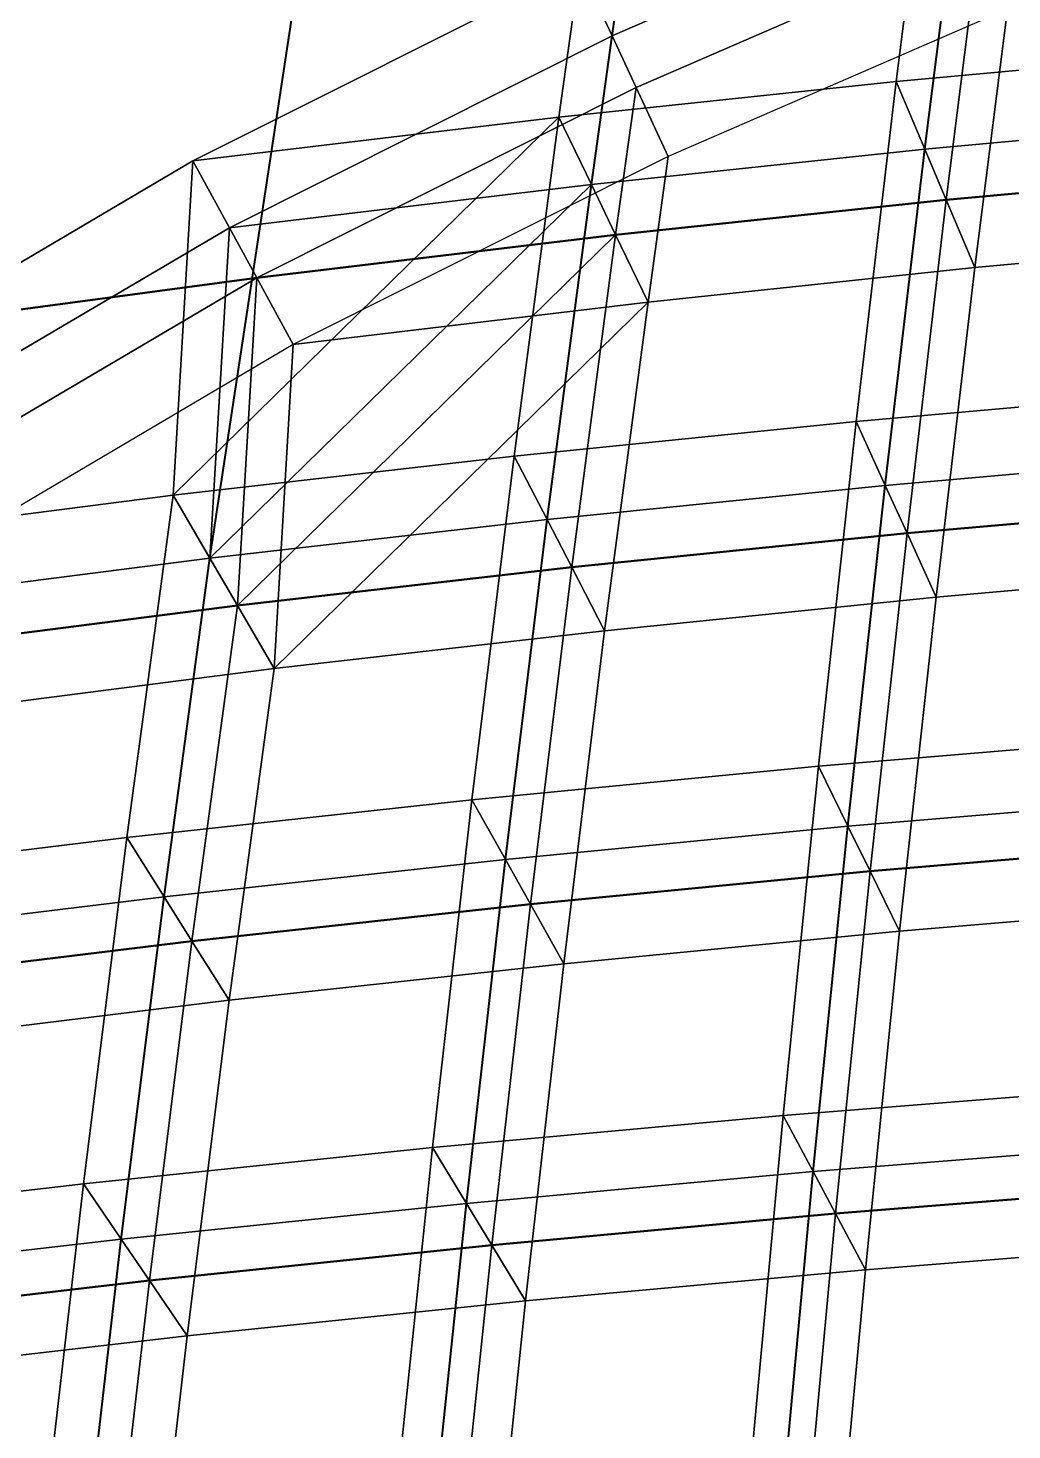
# Model space of a CAD drawing. Extents: x -25.3 to 28.3, y -25.5 to 26.5.
# Drawn here: x -9.556 to -6.803, y 13.083 to 17.007 of the extents above; entities that cross this region are included whole.
import ezdxf

# ---------------------------------------------------------------- set-up
doc = ezdxf.new("R2010")
doc.units = 0
doc.header["$MEASUREMENT"] = 0
doc.layers.add('LowerTendons', color=150, linetype='CONTINUOUS', lineweight=50)
doc.layers.add('UpperTendons', color=123, linetype='CONTINUOUS', lineweight=40)
doc.layers.add('TestBases', color=40, linetype='CONTINUOUS')

msp = doc.modelspace()

# ---------------------------------------------------------------- linework, layer by layer
at = {"layer": 'LowerTendons'}
for p, q in [((-6.05913, 16.61127, 30.08924), (-6.98648, 16.52599, 29.93477)), ((-6.98648, 16.52599, 29.93477), (-7.91166, 16.42829, 29.7578)), ((-7.91166, 16.42829, 29.7578), (-8.91572, 16.30778, 29.5394)), ((-8.91572, 16.30778, 29.5394), (-9.7541, 16.19525, 29.33567)), ((-6.15547, 15.67597, 30.5677), (-7.09641, 15.59293, 30.40578)), ((-7.09641, 15.59293, 30.40578), (-8.03465, 15.49785, 30.22038)), ((-8.03465, 15.49785, 30.22038), (-8.96978, 15.39065, 30.01135)), ((-8.96978, 15.39065, 30.01135), (-9.90135, 15.27127, 29.77854)), ((-6.24611, 14.72727, 31.01779), (-7.19977, 14.64696, 30.84866)), ((-7.19977, 14.64696, 30.84866), (-8.15022, 14.55506, 30.65508)), ((-8.15022, 14.55506, 30.65508), (-9.09699, 14.45149, 30.43697)), ((-9.09699, 14.45149, 30.43697), (-10.03956, 14.33623, 30.1942)), ((-6.33097, 13.76604, 31.43922), (-7.29651, 13.68894, 31.26314)), ((-7.29651, 13.68894, 31.26314), (-8.25833, 13.60074, 31.06171)), ((-8.25833, 13.60074, 31.06171), (-9.21591, 13.50142, 30.83486)), ((-9.21591, 13.50142, 30.83486), (-10.16868, 13.39093, 30.58253))]:
    msp.add_line(p, q, dxfattribs=at)
at = {"layer": 'TestBases'}
for points in [[(-7.03295, 17.60344, 30.13331), (-7.12661, 16.85746, 30.53518), (-6.18066, 16.94445, 30.69275), (-6.3575, 17.85858, 30.13326)], [(-6.95393, 17.40565, 29.79473), (-7.04653, 16.66805, 30.19209), (-6.11121, 16.75406, 30.34789), (-6.28606, 17.65792, 29.79469)], [(-6.95393, 17.40565, 29.79473), (-7.04653, 16.66805, 30.19209), (-6.11121, 16.75406, 30.34789), (-6.28606, 17.65792, 29.79469)], [(-8.01187, 17.17823, 30.13434), (-8.07035, 16.7578, 30.35466), (-7.12661, 16.85746, 30.53518), (-7.03295, 17.60344, 30.13331)], [(-6.95393, 17.40565, 29.79473), (-7.92185, 16.98522, 29.79575), (-8.01187, 17.17823, 30.13434), (-7.03295, 17.60344, 30.13331)], [(-7.04653, 16.66805, 30.19209), (-6.95393, 17.40565, 29.79473), (-7.03295, 17.60344, 30.13331), (-7.12661, 16.85746, 30.53518)], [(-6.95393, 17.40565, 29.79473), (-7.04653, 16.66805, 30.19209), (-7.12661, 16.85746, 30.53518), (-7.03295, 17.60344, 30.13331)], [(-6.89466, 17.25731, 29.5408), (-6.98648, 16.52599, 29.93477), (-6.05913, 16.61127, 30.08924), (-6.23249, 17.50743, 29.54075)], [(-6.89466, 17.25731, 29.5408), (-6.98648, 16.52599, 29.93477), (-6.05913, 16.61127, 30.08924), (-6.23249, 17.50743, 29.54075)], [(-7.92185, 16.98522, 29.79575), (-7.97967, 16.56951, 30.0136), (-7.04653, 16.66805, 30.19209), (-6.95393, 17.40565, 29.79473)], [(-7.92185, 16.98522, 29.79575), (-7.97967, 16.56951, 30.0136), (-7.04653, 16.66805, 30.19209), (-6.95393, 17.40565, 29.79473)], [(-6.89466, 17.25731, 29.5408), (-7.85433, 16.84046, 29.54181), (-7.92185, 16.98522, 29.79575), (-6.95393, 17.40565, 29.79473)], [(-6.98648, 16.52599, 29.93477), (-6.89466, 17.25731, 29.5408), (-6.95393, 17.40565, 29.79473), (-7.04653, 16.66805, 30.19209)], [(-6.89466, 17.25731, 29.5408), (-6.98648, 16.52599, 29.93477), (-7.04653, 16.66805, 30.19209), (-6.95393, 17.40565, 29.79473)], [(-6.81564, 17.05952, 29.20223), (-6.9064, 16.33658, 29.59168), (-5.98968, 16.42088, 29.74438), (-6.16106, 17.30677, 29.20218)], [(-7.85433, 16.84046, 29.54181), (-7.91166, 16.42829, 29.7578), (-6.98648, 16.52599, 29.93477), (-6.89466, 17.25731, 29.5408)], [(-7.85433, 16.84046, 29.54181), (-7.91166, 16.42829, 29.7578), (-6.98648, 16.52599, 29.93477), (-6.89466, 17.25731, 29.5408)], [(-6.81564, 17.05952, 29.20223), (-7.76431, 16.64744, 29.20322), (-7.85433, 16.84046, 29.54181), (-6.89466, 17.25731, 29.5408)], [(-6.9064, 16.33658, 29.59168), (-6.81564, 17.05952, 29.20223), (-6.89466, 17.25731, 29.5408), (-6.98648, 16.52599, 29.93477)], [(-6.81564, 17.05952, 29.20223), (-6.9064, 16.33658, 29.59168), (-6.98648, 16.52599, 29.93477), (-6.89466, 17.25731, 29.5408)], [(-8.01187, 17.17823, 30.13434), (-8.01187, 17.17823, 30.13434), (-9.09455, 16.63487, 30.13188), (-8.07035, 16.7578, 30.35466)], [(-7.92185, 16.98522, 29.79575), (-8.99236, 16.44796, 29.79332), (-9.09455, 16.63487, 30.13188), (-8.01187, 17.17823, 30.13434)], [(-7.92185, 16.98522, 29.79575), (-7.97967, 16.56951, 30.0136), (-8.07035, 16.7578, 30.35466), (-8.01187, 17.17823, 30.13434)], [(-7.97967, 16.56951, 30.0136), (-7.92185, 16.98522, 29.79575), (-8.01187, 17.17823, 30.13434), (-8.07035, 16.7578, 30.35466)], [(-7.92185, 16.98522, 29.79575), (-7.92185, 16.98522, 29.79575), (-8.01187, 17.17823, 30.13434)], [(-7.76431, 16.64744, 29.20322), (-7.82099, 16.24, 29.41674), (-6.9064, 16.33658, 29.59168), (-6.81564, 17.05952, 29.20223)], [(-7.92185, 16.98522, 29.79575), (-7.92185, 16.98522, 29.79575), (-8.99236, 16.44796, 29.79332), (-7.97967, 16.56951, 30.0136)], [(-7.85433, 16.84046, 29.54181), (-8.91572, 16.30778, 29.5394), (-8.99236, 16.44796, 29.79332), (-7.92185, 16.98522, 29.79575)], [(-7.92185, 16.98522, 29.79575), (-7.92185, 16.98522, 29.79575), (-8.99236, 16.44796, 29.79332), (-7.97967, 16.56951, 30.0136)], [(-7.85433, 16.84046, 29.54181), (-7.91166, 16.42829, 29.7578), (-7.97967, 16.56951, 30.0136), (-7.92185, 16.98522, 29.79575)], [(-7.91166, 16.42829, 29.7578), (-7.85433, 16.84046, 29.54181), (-7.92185, 16.98522, 29.79575), (-7.97967, 16.56951, 30.0136)], [(-7.85433, 16.84046, 29.54181), (-7.85433, 16.84046, 29.54181), (-7.92185, 16.98522, 29.79575)], [(-6.18066, 16.94445, 30.69275), (-7.12661, 16.85746, 30.53518), (-7.23874, 15.90568, 31.01564), (-6.27894, 15.99038, 31.1808)], [(-6.11121, 16.75406, 30.34789), (-7.04653, 16.66805, 30.19209), (-7.12661, 16.85746, 30.53518), (-6.18066, 16.94445, 30.69275)], [(-7.04653, 16.66805, 30.19209), (-6.11121, 16.75406, 30.34789), (-6.18066, 16.94445, 30.69275), (-7.12661, 16.85746, 30.53518)], [(-7.85433, 16.84046, 29.54181), (-7.85433, 16.84046, 29.54181), (-8.91572, 16.30778, 29.5394), (-7.91166, 16.42829, 29.7578)], [(-7.76431, 16.64744, 29.20322), (-8.81354, 16.12087, 29.20084), (-8.91572, 16.30778, 29.5394), (-7.85433, 16.84046, 29.54181)], [(-7.85433, 16.84046, 29.54181), (-7.85433, 16.84046, 29.54181), (-8.91572, 16.30778, 29.5394), (-7.91166, 16.42829, 29.7578)], [(-7.12661, 16.85746, 30.53518), (-8.07035, 16.7578, 30.35466), (-8.1958, 15.8087, 30.82651), (-7.23874, 15.90568, 31.01564)], [(-7.04653, 16.66805, 30.19209), (-7.97967, 16.56951, 30.0136), (-8.07035, 16.7578, 30.35466), (-7.12661, 16.85746, 30.53518)], [(-7.97967, 16.56951, 30.0136), (-7.04653, 16.66805, 30.19209), (-7.12661, 16.85746, 30.53518), (-8.07035, 16.7578, 30.35466)], [(-7.76431, 16.64744, 29.20322), (-7.82099, 16.24, 29.41674), (-7.91166, 16.42829, 29.7578), (-7.85433, 16.84046, 29.54181)], [(-7.82099, 16.24, 29.41674), (-7.76431, 16.64744, 29.20322), (-7.85433, 16.84046, 29.54181), (-7.91166, 16.42829, 29.7578)], [(-7.76431, 16.64744, 29.20322), (-7.76431, 16.64744, 29.20322), (-7.85433, 16.84046, 29.54181)], [(-7.04653, 16.66805, 30.19209), (-7.15741, 15.72697, 30.66715), (-7.23874, 15.90568, 31.01564), (-7.12661, 16.85746, 30.53518)], [(-7.15741, 15.72697, 30.66715), (-7.04653, 16.66805, 30.19209), (-7.12661, 16.85746, 30.53518), (-7.23874, 15.90568, 31.01564)], [(-9.14969, 15.69935, 30.61329), (-9.14969, 15.69935, 30.61329), (-8.1958, 15.8087, 30.82651), (-8.07035, 16.7578, 30.35466)], [(-7.97967, 16.56951, 30.0136), (-9.04688, 15.52295, 30.26932), (-9.14969, 15.69935, 30.61329), (-8.07035, 16.7578, 30.35466)], [(-9.09455, 16.63487, 30.13188), (-9.09455, 16.63487, 30.13188), (-9.14969, 15.69935, 30.61329), (-8.07035, 16.7578, 30.35466)], [(-9.04688, 15.52295, 30.26932), (-7.97967, 16.56951, 30.0136), (-8.07035, 16.7578, 30.35466), (-9.14969, 15.69935, 30.61329)], [(-8.99236, 16.44796, 29.79332), (-7.97967, 16.56951, 30.0136), (-8.07035, 16.7578, 30.35466), (-9.09455, 16.63487, 30.13188)], [(-7.97967, 16.56951, 30.0136), (-8.99236, 16.44796, 29.79332), (-9.09455, 16.63487, 30.13188), (-8.07035, 16.7578, 30.35466)], [(-7.97967, 16.56951, 30.0136), (-8.10371, 15.63107, 30.48015), (-8.1958, 15.8087, 30.82651), (-8.07035, 16.7578, 30.35466)], [(-8.10371, 15.63107, 30.48015), (-7.97967, 16.56951, 30.0136), (-8.07035, 16.7578, 30.35466), (-8.1958, 15.8087, 30.82651)], [(-6.11121, 16.75406, 30.34789), (-7.04653, 16.66805, 30.19209), (-7.15741, 15.72697, 30.66715), (-6.20839, 15.81072, 30.83046)], [(-6.11121, 16.75406, 30.34789), (-7.04653, 16.66805, 30.19209), (-7.15741, 15.72697, 30.66715), (-6.20839, 15.81072, 30.83046)], [(-6.05913, 16.61127, 30.08924), (-6.98648, 16.52599, 29.93477), (-7.04653, 16.66805, 30.19209), (-6.11121, 16.75406, 30.34789)], [(-6.98648, 16.52599, 29.93477), (-6.05913, 16.61127, 30.08924), (-6.11121, 16.75406, 30.34789), (-7.04653, 16.66805, 30.19209)], [(-7.76431, 16.64744, 29.20322), (-7.76431, 16.64744, 29.20322), (-8.81354, 16.12087, 29.20084), (-7.82099, 16.24, 29.41674)], [(-7.04653, 16.66805, 30.19209), (-7.97967, 16.56951, 30.0136), (-8.10371, 15.63107, 30.48015), (-7.15741, 15.72697, 30.66715)], [(-7.04653, 16.66805, 30.19209), (-7.97967, 16.56951, 30.0136), (-8.10371, 15.63107, 30.48015), (-7.15741, 15.72697, 30.66715)], [(-6.98648, 16.52599, 29.93477), (-7.91166, 16.42829, 29.7578), (-7.97967, 16.56951, 30.0136), (-7.04653, 16.66805, 30.19209)], [(-7.91166, 16.42829, 29.7578), (-6.98648, 16.52599, 29.93477), (-7.04653, 16.66805, 30.19209), (-7.97967, 16.56951, 30.0136)], [(-6.98648, 16.52599, 29.93477), (-7.09641, 15.59293, 30.40578), (-7.15741, 15.72697, 30.66715), (-7.04653, 16.66805, 30.19209)], [(-7.09641, 15.59293, 30.40578), (-6.98648, 16.52599, 29.93477), (-7.04653, 16.66805, 30.19209), (-7.15741, 15.72697, 30.66715)], [(-9.09455, 16.63487, 30.13188), (-10.01966, 16.08996, 30.13436), (-10.09995, 15.57757, 30.37582), (-9.14969, 15.69935, 30.61329)], [(-8.99236, 16.44796, 29.79332), (-9.90708, 15.90917, 29.79577), (-10.01966, 16.08996, 30.13436), (-9.09455, 16.63487, 30.13188)], [(-9.04688, 15.52295, 30.26932), (-8.99236, 16.44796, 29.79332), (-9.09455, 16.63487, 30.13188), (-9.14969, 15.69935, 30.61329)], [(-8.99236, 16.44796, 29.79332), (-9.04688, 15.52295, 30.26932), (-9.14969, 15.69935, 30.61329), (-9.09455, 16.63487, 30.13188)], [(-8.99236, 16.44796, 29.79332), (-8.99236, 16.44796, 29.79332), (-9.09455, 16.63487, 30.13188)], [(-6.05913, 16.61127, 30.08924), (-6.98648, 16.52599, 29.93477), (-7.09641, 15.59293, 30.40578), (-6.15547, 15.67597, 30.5677)], [(-6.05913, 16.61127, 30.08924), (-6.98648, 16.52599, 29.93477), (-7.09641, 15.59293, 30.40578), (-6.15547, 15.67597, 30.5677)], [(-5.98968, 16.42088, 29.74438), (-6.9064, 16.33658, 29.59168), (-6.98648, 16.52599, 29.93477), (-6.05913, 16.61127, 30.08924)], [(-6.9064, 16.33658, 29.59168), (-5.98968, 16.42088, 29.74438), (-6.05913, 16.61127, 30.08924), (-6.98648, 16.52599, 29.93477)], [(-9.04688, 15.52295, 30.26932), (-9.04688, 15.52295, 30.26932), (-8.10371, 15.63107, 30.48015), (-7.97967, 16.56951, 30.0136)], [(-7.91166, 16.42829, 29.7578), (-8.96978, 15.39065, 30.01135), (-9.04688, 15.52295, 30.26932), (-7.97967, 16.56951, 30.0136)], [(-9.04688, 15.52295, 30.26932), (-9.04688, 15.52295, 30.26932), (-8.10371, 15.63107, 30.48015), (-7.97967, 16.56951, 30.0136)], [(-8.99236, 16.44796, 29.79332), (-8.99236, 16.44796, 29.79332), (-9.04688, 15.52295, 30.26932), (-7.97967, 16.56951, 30.0136)], [(-8.96978, 15.39065, 30.01135), (-7.91166, 16.42829, 29.7578), (-7.97967, 16.56951, 30.0136), (-9.04688, 15.52295, 30.26932)], [(-8.99236, 16.44796, 29.79332), (-8.99236, 16.44796, 29.79332), (-9.04688, 15.52295, 30.26932), (-7.97967, 16.56951, 30.0136)], [(-8.91572, 16.30778, 29.5394), (-7.91166, 16.42829, 29.7578), (-7.97967, 16.56951, 30.0136), (-8.99236, 16.44796, 29.79332)], [(-7.91166, 16.42829, 29.7578), (-8.91572, 16.30778, 29.5394), (-8.99236, 16.44796, 29.79332), (-7.97967, 16.56951, 30.0136)], [(-7.91166, 16.42829, 29.7578), (-8.03465, 15.49785, 30.22038), (-8.10371, 15.63107, 30.48015), (-7.97967, 16.56951, 30.0136)], [(-8.03465, 15.49785, 30.22038), (-7.91166, 16.42829, 29.7578), (-7.97967, 16.56951, 30.0136), (-8.10371, 15.63107, 30.48015)], [(-6.98648, 16.52599, 29.93477), (-7.91166, 16.42829, 29.7578), (-8.03465, 15.49785, 30.22038), (-7.09641, 15.59293, 30.40578)], [(-6.98648, 16.52599, 29.93477), (-7.91166, 16.42829, 29.7578), (-8.03465, 15.49785, 30.22038), (-7.09641, 15.59293, 30.40578)], [(-6.9064, 16.33658, 29.59168), (-7.82099, 16.24, 29.41674), (-7.91166, 16.42829, 29.7578), (-6.98648, 16.52599, 29.93477)], [(-7.82099, 16.24, 29.41674), (-6.9064, 16.33658, 29.59168), (-6.98648, 16.52599, 29.93477), (-7.91166, 16.42829, 29.7578)], [(-6.9064, 16.33658, 29.59168), (-7.01507, 15.41422, 30.05729), (-7.09641, 15.59293, 30.40578), (-6.98648, 16.52599, 29.93477)], [(-7.01507, 15.41422, 30.05729), (-6.9064, 16.33658, 29.59168), (-6.98648, 16.52599, 29.93477), (-7.09641, 15.59293, 30.40578)], [(-8.99236, 16.44796, 29.79332), (-9.90708, 15.90917, 29.79577), (-9.98647, 15.40254, 30.03452), (-9.04688, 15.52295, 30.26932)], [(-8.99236, 16.44796, 29.79332), (-9.90708, 15.90917, 29.79577), (-9.98647, 15.40254, 30.03452), (-9.04688, 15.52295, 30.26932)], [(-8.91572, 16.30778, 29.5394), (-9.82265, 15.77358, 29.54183), (-9.90708, 15.90917, 29.79577), (-8.99236, 16.44796, 29.79332)], [(-8.96978, 15.39065, 30.01135), (-8.91572, 16.30778, 29.5394), (-8.99236, 16.44796, 29.79332), (-9.04688, 15.52295, 30.26932)], [(-8.91572, 16.30778, 29.5394), (-8.96978, 15.39065, 30.01135), (-9.04688, 15.52295, 30.26932), (-8.99236, 16.44796, 29.79332)], [(-8.91572, 16.30778, 29.5394), (-8.91572, 16.30778, 29.5394), (-8.99236, 16.44796, 29.79332)], [(-8.96978, 15.39065, 30.01135), (-8.96978, 15.39065, 30.01135), (-8.03465, 15.49785, 30.22038), (-7.91166, 16.42829, 29.7578)], [(-7.82099, 16.24, 29.41674), (-8.86697, 15.21426, 29.66738), (-8.96978, 15.39065, 30.01135), (-7.91166, 16.42829, 29.7578)], [(-8.96978, 15.39065, 30.01135), (-8.96978, 15.39065, 30.01135), (-8.03465, 15.49785, 30.22038), (-7.91166, 16.42829, 29.7578)], [(-8.91572, 16.30778, 29.5394), (-8.91572, 16.30778, 29.5394), (-8.96978, 15.39065, 30.01135), (-7.91166, 16.42829, 29.7578)], [(-8.86697, 15.21426, 29.66738), (-7.82099, 16.24, 29.41674), (-7.91166, 16.42829, 29.7578), (-8.96978, 15.39065, 30.01135)], [(-8.91572, 16.30778, 29.5394), (-8.91572, 16.30778, 29.5394), (-8.96978, 15.39065, 30.01135), (-7.91166, 16.42829, 29.7578)], [(-8.81354, 16.12087, 29.20084), (-7.82099, 16.24, 29.41674), (-7.91166, 16.42829, 29.7578), (-8.91572, 16.30778, 29.5394)], [(-7.82099, 16.24, 29.41674), (-8.81354, 16.12087, 29.20084), (-8.91572, 16.30778, 29.5394), (-7.91166, 16.42829, 29.7578)], [(-7.82099, 16.24, 29.41674), (-7.94256, 15.32022, 29.87401), (-8.03465, 15.49785, 30.22038), (-7.91166, 16.42829, 29.7578)], [(-7.94256, 15.32022, 29.87401), (-7.82099, 16.24, 29.41674), (-7.91166, 16.42829, 29.7578), (-8.03465, 15.49785, 30.22038)], [(-5.98968, 16.42088, 29.74438), (-6.9064, 16.33658, 29.59168), (-7.01507, 15.41422, 30.05729), (-6.08492, 15.4963, 30.21735)], [(-6.9064, 16.33658, 29.59168), (-7.82099, 16.24, 29.41674), (-7.94256, 15.32022, 29.87401), (-7.01507, 15.41422, 30.05729)], [(-8.91572, 16.30778, 29.5394), (-9.82265, 15.77358, 29.54183), (-9.90135, 15.27127, 29.77854), (-8.96978, 15.39065, 30.01135)], [(-8.91572, 16.30778, 29.5394), (-9.82265, 15.77358, 29.54183), (-9.90135, 15.27127, 29.77854), (-8.96978, 15.39065, 30.01135)], [(-8.81354, 16.12087, 29.20084), (-9.71007, 15.5928, 29.20324), (-9.82265, 15.77358, 29.54183), (-8.91572, 16.30778, 29.5394)], [(-8.86697, 15.21426, 29.66738), (-8.81354, 16.12087, 29.20084), (-8.91572, 16.30778, 29.5394), (-8.96978, 15.39065, 30.01135)], [(-8.81354, 16.12087, 29.20084), (-8.86697, 15.21426, 29.66738), (-8.96978, 15.39065, 30.01135), (-8.91572, 16.30778, 29.5394)], [(-8.81354, 16.12087, 29.20084), (-8.81354, 16.12087, 29.20084), (-8.91572, 16.30778, 29.5394)], [(-8.86697, 15.21426, 29.66738), (-8.86697, 15.21426, 29.66738), (-7.94256, 15.32022, 29.87401), (-7.82099, 16.24, 29.41674)], [(-8.81354, 16.12087, 29.20084), (-8.81354, 16.12087, 29.20084), (-8.86697, 15.21426, 29.66738), (-7.82099, 16.24, 29.41674)], [(-8.81354, 16.12087, 29.20084), (-9.71007, 15.5928, 29.20324), (-9.78787, 15.09624, 29.43724), (-8.86697, 15.21426, 29.66738)], [(-6.27894, 15.99038, 31.1808), (-7.23874, 15.90568, 31.01564), (-7.34418, 14.94074, 31.4674), (-6.37139, 15.02266, 31.63993)], [(-6.20839, 15.81072, 30.83046), (-7.15741, 15.72697, 30.66715), (-7.23874, 15.90568, 31.01564), (-6.27894, 15.99038, 31.1808)], [(-7.15741, 15.72697, 30.66715), (-6.20839, 15.81072, 30.83046), (-6.27894, 15.99038, 31.1808), (-7.23874, 15.90568, 31.01564)], [(-7.23874, 15.90568, 31.01564), (-8.1958, 15.8087, 30.82651), (-8.3137, 14.84699, 31.26994), (-7.34418, 14.94074, 31.4674)], [(-7.15741, 15.72697, 30.66715), (-8.10371, 15.63107, 30.48015), (-8.1958, 15.8087, 30.82651), (-7.23874, 15.90568, 31.01564)], [(-8.10371, 15.63107, 30.48015), (-7.15741, 15.72697, 30.66715), (-7.23874, 15.90568, 31.01564), (-8.1958, 15.8087, 30.82651)], [(-7.15741, 15.72697, 30.66715), (-7.26166, 14.77287, 31.11383), (-7.34418, 14.94074, 31.4674), (-7.23874, 15.90568, 31.01564)], [(-7.26166, 14.77287, 31.11383), (-7.15741, 15.72697, 30.66715), (-7.23874, 15.90568, 31.01564), (-7.34418, 14.94074, 31.4674)], [(-8.1958, 15.8087, 30.82651), (-9.14969, 15.69935, 30.61329), (-9.27945, 14.74135, 31.04745), (-8.3137, 14.84699, 31.26994)], [(-8.10371, 15.63107, 30.48015), (-9.04688, 15.52295, 30.26932), (-9.14969, 15.69935, 30.61329), (-8.1958, 15.8087, 30.82651)], [(-9.04688, 15.52295, 30.26932), (-8.10371, 15.63107, 30.48015), (-8.1958, 15.8087, 30.82651), (-9.14969, 15.69935, 30.61329)], [(-8.10371, 15.63107, 30.48015), (-8.22028, 14.68017, 30.9186), (-8.3137, 14.84699, 31.26994), (-8.1958, 15.8087, 30.82651)], [(-8.22028, 14.68017, 30.9186), (-8.10371, 15.63107, 30.48015), (-8.1958, 15.8087, 30.82651), (-8.3137, 14.84699, 31.26994)], [(-6.20839, 15.81072, 30.83046), (-7.15741, 15.72697, 30.66715), (-7.26166, 14.77287, 31.11383), (-6.2998, 14.85387, 31.28442)], [(-6.20839, 15.81072, 30.83046), (-7.15741, 15.72697, 30.66715), (-7.26166, 14.77287, 31.11383), (-6.2998, 14.85387, 31.28442)], [(-6.15547, 15.67597, 30.5677), (-7.09641, 15.59293, 30.40578), (-7.15741, 15.72697, 30.66715), (-6.20839, 15.81072, 30.83046)], [(-7.09641, 15.59293, 30.40578), (-6.15547, 15.67597, 30.5677), (-6.20839, 15.81072, 30.83046), (-7.15741, 15.72697, 30.66715)], [(-9.14969, 15.69935, 30.61329), (-10.09995, 15.57757, 30.37582), (-10.24093, 14.62377, 30.79982), (-9.27945, 14.74135, 31.04745)], [(-9.04688, 15.52295, 30.26932), (-9.98647, 15.40254, 30.03452), (-10.09995, 15.57757, 30.37582), (-9.14969, 15.69935, 30.61329)], [(-9.98647, 15.40254, 30.03452), (-9.04688, 15.52295, 30.26932), (-9.14969, 15.69935, 30.61329), (-10.09995, 15.57757, 30.37582)], [(-9.04688, 15.52295, 30.26932), (-9.17519, 14.57572, 30.69861), (-9.27945, 14.74135, 31.04745), (-9.14969, 15.69935, 30.61329)], [(-9.17519, 14.57572, 30.69861), (-9.04688, 15.52295, 30.26932), (-9.14969, 15.69935, 30.61329), (-9.27945, 14.74135, 31.04745)], [(-9.04688, 15.52295, 30.26932), (-9.04688, 15.52295, 30.26932), (-9.14969, 15.69935, 30.61329)], [(-7.15741, 15.72697, 30.66715), (-8.10371, 15.63107, 30.48015), (-8.22028, 14.68017, 30.9186), (-7.26166, 14.77287, 31.11383)], [(-7.15741, 15.72697, 30.66715), (-8.10371, 15.63107, 30.48015), (-8.22028, 14.68017, 30.9186), (-7.26166, 14.77287, 31.11383)], [(-7.09641, 15.59293, 30.40578), (-8.03465, 15.49785, 30.22038), (-8.10371, 15.63107, 30.48015), (-7.15741, 15.72697, 30.66715)], [(-8.03465, 15.49785, 30.22038), (-7.09641, 15.59293, 30.40578), (-7.15741, 15.72697, 30.66715), (-8.10371, 15.63107, 30.48015)], [(-7.09641, 15.59293, 30.40578), (-7.19977, 14.64696, 30.84866), (-7.26166, 14.77287, 31.11383), (-7.15741, 15.72697, 30.66715)], [(-7.19977, 14.64696, 30.84866), (-7.09641, 15.59293, 30.40578), (-7.15741, 15.72697, 30.66715), (-7.26166, 14.77287, 31.11383)], [(-6.15547, 15.67597, 30.5677), (-7.09641, 15.59293, 30.40578), (-7.19977, 14.64696, 30.84866), (-6.24611, 14.72727, 31.01779)], [(-6.15547, 15.67597, 30.5677), (-7.09641, 15.59293, 30.40578), (-7.19977, 14.64696, 30.84866), (-6.24611, 14.72727, 31.01779)], [(-6.08492, 15.4963, 30.21735), (-7.01507, 15.41422, 30.05729), (-7.09641, 15.59293, 30.40578), (-6.15547, 15.67597, 30.5677)], [(-7.01507, 15.41422, 30.05729), (-6.08492, 15.4963, 30.21735), (-6.15547, 15.67597, 30.5677), (-7.09641, 15.59293, 30.40578)], [(-8.10371, 15.63107, 30.48015), (-9.04688, 15.52295, 30.26932), (-9.17519, 14.57572, 30.69861), (-8.22028, 14.68017, 30.9186)], [(-8.10371, 15.63107, 30.48015), (-9.04688, 15.52295, 30.26932), (-9.17519, 14.57572, 30.69861), (-8.22028, 14.68017, 30.9186)], [(-8.03465, 15.49785, 30.22038), (-8.96978, 15.39065, 30.01135), (-9.04688, 15.52295, 30.26932), (-8.10371, 15.63107, 30.48015)], [(-8.96978, 15.39065, 30.01135), (-8.03465, 15.49785, 30.22038), (-8.10371, 15.63107, 30.48015), (-9.04688, 15.52295, 30.26932)], [(-8.03465, 15.49785, 30.22038), (-8.15022, 14.55506, 30.65508), (-8.22028, 14.68017, 30.9186), (-8.10371, 15.63107, 30.48015)], [(-8.15022, 14.55506, 30.65508), (-8.03465, 15.49785, 30.22038), (-8.10371, 15.63107, 30.48015), (-8.22028, 14.68017, 30.9186)], [(-7.09641, 15.59293, 30.40578), (-8.03465, 15.49785, 30.22038), (-8.15022, 14.55506, 30.65508), (-7.19977, 14.64696, 30.84866)], [(-7.09641, 15.59293, 30.40578), (-8.03465, 15.49785, 30.22038), (-8.15022, 14.55506, 30.65508), (-7.19977, 14.64696, 30.84866)], [(-7.01507, 15.41422, 30.05729), (-7.94256, 15.32022, 29.87401), (-8.03465, 15.49785, 30.22038), (-7.09641, 15.59293, 30.40578)], [(-7.94256, 15.32022, 29.87401), (-7.01507, 15.41422, 30.05729), (-7.09641, 15.59293, 30.40578), (-8.03465, 15.49785, 30.22038)], [(-7.01507, 15.41422, 30.05729), (-7.11725, 14.47909, 30.49509), (-7.19977, 14.64696, 30.84866), (-7.09641, 15.59293, 30.40578)], [(-7.11725, 14.47909, 30.49509), (-7.01507, 15.41422, 30.05729), (-7.09641, 15.59293, 30.40578), (-7.19977, 14.64696, 30.84866)], [(-9.04688, 15.52295, 30.26932), (-9.98647, 15.40254, 30.03452), (-10.12586, 14.45946, 30.45375), (-9.17519, 14.57572, 30.69861)], [(-9.04688, 15.52295, 30.26932), (-9.98647, 15.40254, 30.03452), (-10.12586, 14.45946, 30.45375), (-9.17519, 14.57572, 30.69861)], [(-8.96978, 15.39065, 30.01135), (-9.90135, 15.27127, 29.77854), (-9.98647, 15.40254, 30.03452), (-9.04688, 15.52295, 30.26932)], [(-9.90135, 15.27127, 29.77854), (-8.96978, 15.39065, 30.01135), (-9.04688, 15.52295, 30.26932), (-9.98647, 15.40254, 30.03452)], [(-8.96978, 15.39065, 30.01135), (-9.09699, 14.45149, 30.43697), (-9.17519, 14.57572, 30.69861), (-9.04688, 15.52295, 30.26932)], [(-9.09699, 14.45149, 30.43697), (-8.96978, 15.39065, 30.01135), (-9.04688, 15.52295, 30.26932), (-9.17519, 14.57572, 30.69861)], [(-8.03465, 15.49785, 30.22038), (-8.96978, 15.39065, 30.01135), (-9.09699, 14.45149, 30.43697), (-8.15022, 14.55506, 30.65508)], [(-8.03465, 15.49785, 30.22038), (-8.96978, 15.39065, 30.01135), (-9.09699, 14.45149, 30.43697), (-8.15022, 14.55506, 30.65508)], [(-8.96978, 15.39065, 30.01135), (-8.96978, 15.39065, 30.01135), (-9.04688, 15.52295, 30.26932)], [(-7.94256, 15.32022, 29.87401), (-8.86697, 15.21426, 29.66738), (-8.96978, 15.39065, 30.01135), (-8.03465, 15.49785, 30.22038)], [(-8.86697, 15.21426, 29.66738), (-7.94256, 15.32022, 29.87401), (-8.03465, 15.49785, 30.22038), (-8.96978, 15.39065, 30.01135)], [(-7.94256, 15.32022, 29.87401), (-8.05681, 14.38824, 30.30374), (-8.15022, 14.55506, 30.65508), (-8.03465, 15.49785, 30.22038)], [(-8.05681, 14.38824, 30.30374), (-7.94256, 15.32022, 29.87401), (-8.03465, 15.49785, 30.22038), (-8.15022, 14.55506, 30.65508)], [(-6.08492, 15.4963, 30.21735), (-7.01507, 15.41422, 30.05729), (-7.11725, 14.47909, 30.49509), (-6.17452, 14.55848, 30.66229)], [(-8.96978, 15.39065, 30.01135), (-9.90135, 15.27127, 29.77854), (-10.03956, 14.33623, 30.1942), (-9.09699, 14.45149, 30.43697)], [(-8.96978, 15.39065, 30.01135), (-9.90135, 15.27127, 29.77854), (-10.03956, 14.33623, 30.1942), (-9.09699, 14.45149, 30.43697)], [(-8.86697, 15.21426, 29.66738), (-9.78787, 15.09624, 29.43724), (-9.90135, 15.27127, 29.77854), (-8.96978, 15.39065, 30.01135)], [(-9.78787, 15.09624, 29.43724), (-8.86697, 15.21426, 29.66738), (-8.96978, 15.39065, 30.01135), (-9.90135, 15.27127, 29.77854)], [(-8.86697, 15.21426, 29.66738), (-8.99273, 14.28586, 30.08812), (-9.09699, 14.45149, 30.43697), (-8.96978, 15.39065, 30.01135)], [(-8.99273, 14.28586, 30.08812), (-8.86697, 15.21426, 29.66738), (-8.96978, 15.39065, 30.01135), (-9.09699, 14.45149, 30.43697)], [(-8.86697, 15.21426, 29.66738), (-8.86697, 15.21426, 29.66738), (-8.96978, 15.39065, 30.01135)], [(-7.01507, 15.41422, 30.05729), (-7.94256, 15.32022, 29.87401), (-8.05681, 14.38824, 30.30374), (-7.11725, 14.47909, 30.49509)], [(-7.94256, 15.32022, 29.87401), (-8.86697, 15.21426, 29.66738), (-8.99273, 14.28586, 30.08812), (-8.05681, 14.38824, 30.30374)], [(-8.86697, 15.21426, 29.66738), (-9.78787, 15.09624, 29.43724), (-9.92449, 14.17192, 29.84814), (-8.99273, 14.28586, 30.08812)], [(-6.37139, 15.02266, 31.63993), (-7.34418, 14.94074, 31.4674), (-7.44285, 13.96351, 31.89019), (-6.45796, 14.04215, 32.06981)], [(-6.2998, 14.85387, 31.28442), (-7.26166, 14.77287, 31.11383), (-7.34418, 14.94074, 31.4674), (-6.37139, 15.02266, 31.63993)], [(-7.26166, 14.77287, 31.11383), (-6.2998, 14.85387, 31.28442), (-6.37139, 15.02266, 31.63993), (-7.34418, 14.94074, 31.4674)], [(-7.34418, 14.94074, 31.4674), (-8.3137, 14.84699, 31.26994), (-8.42397, 13.87354, 31.68472), (-7.44285, 13.96351, 31.89019)], [(-7.26166, 14.77287, 31.11383), (-8.22028, 14.68017, 30.9186), (-8.3137, 14.84699, 31.26994), (-7.34418, 14.94074, 31.4674)], [(-8.22028, 14.68017, 30.9186), (-7.26166, 14.77287, 31.11383), (-7.34418, 14.94074, 31.4674), (-8.3137, 14.84699, 31.26994)], [(-7.26166, 14.77287, 31.11383), (-7.35923, 13.80661, 31.53188), (-7.44285, 13.96351, 31.89019), (-7.34418, 14.94074, 31.4674)], [(-7.35923, 13.80661, 31.53188), (-7.26166, 14.77287, 31.11383), (-7.34418, 14.94074, 31.4674), (-7.44285, 13.96351, 31.89019)], [(-8.3137, 14.84699, 31.26994), (-9.27945, 14.74135, 31.04745), (-9.40076, 13.77222, 31.45333), (-8.42397, 13.87354, 31.68472)], [(-8.22028, 14.68017, 30.9186), (-9.17519, 14.57572, 30.69861), (-9.27945, 14.74135, 31.04745), (-8.3137, 14.84699, 31.26994)], [(-9.17519, 14.57572, 30.69861), (-8.22028, 14.68017, 30.9186), (-8.3137, 14.84699, 31.26994), (-9.27945, 14.74135, 31.04745)], [(-8.22028, 14.68017, 30.9186), (-8.32932, 13.71766, 31.32871), (-8.42397, 13.87354, 31.68472), (-8.3137, 14.84699, 31.26994)], [(-8.32932, 13.71766, 31.32871), (-8.22028, 14.68017, 30.9186), (-8.3137, 14.84699, 31.26994), (-8.42397, 13.87354, 31.68472)], [(-6.2998, 14.85387, 31.28442), (-7.26166, 14.77287, 31.11383), (-7.35923, 13.80661, 31.53188), (-6.3854, 13.88438, 31.70948)], [(-6.2998, 14.85387, 31.28442), (-7.26166, 14.77287, 31.11383), (-7.35923, 13.80661, 31.53188), (-6.3854, 13.88438, 31.70948)], [(-6.24611, 14.72727, 31.01779), (-7.19977, 14.64696, 30.84866), (-7.26166, 14.77287, 31.11383), (-6.2998, 14.85387, 31.28442)], [(-7.19977, 14.64696, 30.84866), (-6.24611, 14.72727, 31.01779), (-6.2998, 14.85387, 31.28442), (-7.26166, 14.77287, 31.11383)], [(-7.26166, 14.77287, 31.11383), (-8.22028, 14.68017, 30.9186), (-8.32932, 13.71766, 31.32871), (-7.35923, 13.80661, 31.53188)], [(-7.26166, 14.77287, 31.11383), (-8.22028, 14.68017, 30.9186), (-8.32932, 13.71766, 31.32871), (-7.35923, 13.80661, 31.53188)], [(-7.19977, 14.64696, 30.84866), (-8.15022, 14.55506, 30.65508), (-8.22028, 14.68017, 30.9186), (-7.26166, 14.77287, 31.11383)], [(-8.15022, 14.55506, 30.65508), (-7.19977, 14.64696, 30.84866), (-7.26166, 14.77287, 31.11383), (-8.22028, 14.68017, 30.9186)], [(-7.19977, 14.64696, 30.84866), (-7.29651, 13.68894, 31.26314), (-7.35923, 13.80661, 31.53188), (-7.26166, 14.77287, 31.11383)], [(-7.29651, 13.68894, 31.26314), (-7.19977, 14.64696, 30.84866), (-7.26166, 14.77287, 31.11383), (-7.35923, 13.80661, 31.53188)], [(-9.27945, 14.74135, 31.04745), (-10.24093, 14.62377, 30.79982), (-10.37263, 13.65951, 31.19593), (-9.40076, 13.77222, 31.45333)], [(-9.17519, 14.57572, 30.69861), (-10.12586, 14.45946, 30.45375), (-10.24093, 14.62377, 30.79982), (-9.27945, 14.74135, 31.04745)], [(-10.12586, 14.45946, 30.45375), (-9.17519, 14.57572, 30.69861), (-9.27945, 14.74135, 31.04745), (-10.24093, 14.62377, 30.79982)], [(-9.17519, 14.57572, 30.69861), (-9.29513, 13.61747, 31.09992), (-9.40076, 13.77222, 31.45333), (-9.27945, 14.74135, 31.04745)], [(-9.29513, 13.61747, 31.09992), (-9.17519, 14.57572, 30.69861), (-9.27945, 14.74135, 31.04745), (-9.40076, 13.77222, 31.45333)], [(-6.24611, 14.72727, 31.01779), (-7.19977, 14.64696, 30.84866), (-7.29651, 13.68894, 31.26314), (-6.33097, 13.76604, 31.43922)], [(-6.24611, 14.72727, 31.01779), (-7.19977, 14.64696, 30.84866), (-7.29651, 13.68894, 31.26314), (-6.33097, 13.76604, 31.43922)], [(-6.17452, 14.55848, 30.66229), (-7.11725, 14.47909, 30.49509), (-7.19977, 14.64696, 30.84866), (-6.24611, 14.72727, 31.01779)], [(-7.11725, 14.47909, 30.49509), (-6.17452, 14.55848, 30.66229), (-6.24611, 14.72727, 31.01779), (-7.19977, 14.64696, 30.84866)], [(-8.22028, 14.68017, 30.9186), (-9.17519, 14.57572, 30.69861), (-9.29513, 13.61747, 31.09992), (-8.32932, 13.71766, 31.32871)], [(-8.22028, 14.68017, 30.9186), (-9.17519, 14.57572, 30.69861), (-9.29513, 13.61747, 31.09992), (-8.32932, 13.71766, 31.32871)], [(-8.15022, 14.55506, 30.65508), (-9.09699, 14.45149, 30.43697), (-9.17519, 14.57572, 30.69861), (-8.22028, 14.68017, 30.9186)], [(-9.09699, 14.45149, 30.43697), (-8.15022, 14.55506, 30.65508), (-8.22028, 14.68017, 30.9186), (-9.17519, 14.57572, 30.69861)], [(-8.15022, 14.55506, 30.65508), (-8.25833, 13.60074, 31.06171), (-8.32932, 13.71766, 31.32871), (-8.22028, 14.68017, 30.9186)], [(-8.25833, 13.60074, 31.06171), (-8.15022, 14.55506, 30.65508), (-8.22028, 14.68017, 30.9186), (-8.32932, 13.71766, 31.32871)], [(-7.19977, 14.64696, 30.84866), (-8.15022, 14.55506, 30.65508), (-8.25833, 13.60074, 31.06171), (-7.29651, 13.68894, 31.26314)], [(-7.19977, 14.64696, 30.84866), (-8.15022, 14.55506, 30.65508), (-8.25833, 13.60074, 31.06171), (-7.29651, 13.68894, 31.26314)], [(-7.11725, 14.47909, 30.49509), (-8.05681, 14.38824, 30.30374), (-8.15022, 14.55506, 30.65508), (-7.19977, 14.64696, 30.84866)], [(-8.05681, 14.38824, 30.30374), (-7.11725, 14.47909, 30.49509), (-7.19977, 14.64696, 30.84866), (-8.15022, 14.55506, 30.65508)], [(-7.11725, 14.47909, 30.49509), (-7.21288, 13.53205, 30.90482), (-7.29651, 13.68894, 31.26314), (-7.19977, 14.64696, 30.84866)], [(-7.21288, 13.53205, 30.90482), (-7.11725, 14.47909, 30.49509), (-7.19977, 14.64696, 30.84866), (-7.29651, 13.68894, 31.26314)], [(-9.17519, 14.57572, 30.69861), (-10.12586, 14.45946, 30.45375), (-10.25609, 13.50604, 30.84542), (-9.29513, 13.61747, 31.09992)], [(-9.17519, 14.57572, 30.69861), (-10.12586, 14.45946, 30.45375), (-10.25609, 13.50604, 30.84542), (-9.29513, 13.61747, 31.09992)], [(-9.09699, 14.45149, 30.43697), (-10.03956, 14.33623, 30.1942), (-10.12586, 14.45946, 30.45375), (-9.17519, 14.57572, 30.69861)], [(-10.03956, 14.33623, 30.1942), (-9.09699, 14.45149, 30.43697), (-9.17519, 14.57572, 30.69861), (-10.12586, 14.45946, 30.45375)], [(-9.09699, 14.45149, 30.43697), (-9.21591, 13.50142, 30.83486), (-9.29513, 13.61747, 31.09992), (-9.17519, 14.57572, 30.69861)], [(-9.21591, 13.50142, 30.83486), (-9.09699, 14.45149, 30.43697), (-9.17519, 14.57572, 30.69861), (-9.29513, 13.61747, 31.09992)], [(-6.17452, 14.55848, 30.66229), (-7.11725, 14.47909, 30.49509), (-7.21288, 13.53205, 30.90482), (-6.25841, 13.60827, 31.07889)], [(-8.15022, 14.55506, 30.65508), (-9.09699, 14.45149, 30.43697), (-9.21591, 13.50142, 30.83486), (-8.25833, 13.60074, 31.06171)], [(-8.15022, 14.55506, 30.65508), (-9.09699, 14.45149, 30.43697), (-9.21591, 13.50142, 30.83486), (-8.25833, 13.60074, 31.06171)], [(-8.05681, 14.38824, 30.30374), (-8.99273, 14.28586, 30.08812), (-9.09699, 14.45149, 30.43697), (-8.15022, 14.55506, 30.65508)], [(-8.99273, 14.28586, 30.08812), (-8.05681, 14.38824, 30.30374), (-8.15022, 14.55506, 30.65508), (-9.09699, 14.45149, 30.43697)], [(-8.05681, 14.38824, 30.30374), (-8.16368, 13.44486, 30.7057), (-8.25833, 13.60074, 31.06171), (-8.15022, 14.55506, 30.65508)], [(-8.16368, 13.44486, 30.7057), (-8.05681, 14.38824, 30.30374), (-8.15022, 14.55506, 30.65508), (-8.25833, 13.60074, 31.06171)], [(-7.11725, 14.47909, 30.49509), (-8.05681, 14.38824, 30.30374), (-8.16368, 13.44486, 30.7057), (-7.21288, 13.53205, 30.90482)], [(-9.09699, 14.45149, 30.43697), (-10.03956, 14.33623, 30.1942), (-10.16868, 13.39093, 30.58253), (-9.21591, 13.50142, 30.83486)], [(-9.09699, 14.45149, 30.43697), (-10.03956, 14.33623, 30.1942), (-10.16868, 13.39093, 30.58253), (-9.21591, 13.50142, 30.83486)], [(-8.99273, 14.28586, 30.08812), (-9.92449, 14.17192, 29.84814), (-10.03956, 14.33623, 30.1942), (-9.09699, 14.45149, 30.43697)], [(-9.92449, 14.17192, 29.84814), (-8.99273, 14.28586, 30.08812), (-9.09699, 14.45149, 30.43697), (-10.03956, 14.33623, 30.1942)], [(-8.99273, 14.28586, 30.08812), (-9.11028, 13.34667, 30.48145), (-9.21591, 13.50142, 30.83486), (-9.09699, 14.45149, 30.43697)], [(-9.11028, 13.34667, 30.48145), (-8.99273, 14.28586, 30.08812), (-9.09699, 14.45149, 30.43697), (-9.21591, 13.50142, 30.83486)], [(-8.05681, 14.38824, 30.30374), (-8.99273, 14.28586, 30.08812), (-9.11028, 13.34667, 30.48145), (-8.16368, 13.44486, 30.7057)], [(-8.99273, 14.28586, 30.08812), (-9.92449, 14.17192, 29.84814), (-10.05213, 13.23745, 30.23201), (-9.11028, 13.34667, 30.48145)], [(-6.45796, 14.04215, 32.06981), (-7.44285, 13.96351, 31.89019), (-7.53471, 12.97483, 32.28377), (-6.53858, 13.04974, 32.47016)], [(-6.3854, 13.88438, 31.70948), (-7.35923, 13.80661, 31.53188), (-7.44285, 13.96351, 31.89019), (-6.45796, 14.04215, 32.06981)], [(-7.35923, 13.80661, 31.53188), (-6.3854, 13.88438, 31.70948), (-6.45796, 14.04215, 32.06981), (-7.44285, 13.96351, 31.89019)], [(-7.44285, 13.96351, 31.89019), (-8.42397, 13.87354, 31.68472), (-8.52658, 12.88918, 32.07065), (-7.53471, 12.97483, 32.28377)], [(-7.35923, 13.80661, 31.53188), (-8.32932, 13.71766, 31.32871), (-8.42397, 13.87354, 31.68472), (-7.44285, 13.96351, 31.89019)], [(-8.32932, 13.71766, 31.32871), (-7.35923, 13.80661, 31.53188), (-7.44285, 13.96351, 31.89019), (-8.42397, 13.87354, 31.68472)], [(-7.35923, 13.80661, 31.53188), (-7.45005, 12.82905, 31.92103), (-7.53471, 12.97483, 32.28377), (-7.44285, 13.96351, 31.89019)], [(-7.45005, 12.82905, 31.92103), (-7.35923, 13.80661, 31.53188), (-7.44285, 13.96351, 31.89019), (-7.53471, 12.97483, 32.28377)], [(-8.42397, 13.87354, 31.68472), (-9.40076, 13.77222, 31.45333), (-9.51356, 12.79277, 31.83076), (-8.52658, 12.88918, 32.07065)], [(-8.32932, 13.71766, 31.32871), (-9.29513, 13.61747, 31.09992), (-9.40076, 13.77222, 31.45333), (-8.42397, 13.87354, 31.68472)], [(-9.29513, 13.61747, 31.09992), (-8.32932, 13.71766, 31.32871), (-8.42397, 13.87354, 31.68472), (-9.40076, 13.77222, 31.45333)], [(-8.32932, 13.71766, 31.32871), (-8.43077, 12.74436, 31.7103), (-8.52658, 12.88918, 32.07065), (-8.42397, 13.87354, 31.68472)], [(-8.43077, 12.74436, 31.7103), (-8.32932, 13.71766, 31.32871), (-8.42397, 13.87354, 31.68472), (-8.52658, 12.88918, 32.07065)], [(-6.3854, 13.88438, 31.70948), (-7.35923, 13.80661, 31.53188), (-7.45005, 12.82905, 31.92103), (-6.46511, 12.90312, 32.10533)], [(-6.3854, 13.88438, 31.70948), (-7.35923, 13.80661, 31.53188), (-7.45005, 12.82905, 31.92103), (-6.46511, 12.90312, 32.10533)], [(-6.33097, 13.76604, 31.43922), (-7.29651, 13.68894, 31.26314), (-7.35923, 13.80661, 31.53188), (-6.3854, 13.88438, 31.70948)], [(-7.29651, 13.68894, 31.26314), (-6.33097, 13.76604, 31.43922), (-6.3854, 13.88438, 31.70948), (-7.35923, 13.80661, 31.53188)], [(-9.40076, 13.77222, 31.45333), (-10.37263, 13.65951, 31.19593), (-10.49504, 12.68558, 31.56406), (-9.51356, 12.79277, 31.83076)], [(-9.29513, 13.61747, 31.09992), (-10.25609, 13.50604, 30.84542), (-10.37263, 13.65951, 31.19593), (-9.40076, 13.77222, 31.45333)], [(-10.25609, 13.50604, 30.84542), (-9.29513, 13.61747, 31.09992), (-9.40076, 13.77222, 31.45333), (-10.37263, 13.65951, 31.19593)], [(-9.29513, 13.61747, 31.09992), (-9.40667, 12.64903, 31.47311), (-9.51356, 12.79277, 31.83076), (-9.40076, 13.77222, 31.45333)], [(-9.40667, 12.64903, 31.47311), (-9.29513, 13.61747, 31.09992), (-9.40076, 13.77222, 31.45333), (-9.51356, 12.79277, 31.83076)], [(-7.35923, 13.80661, 31.53188), (-8.32932, 13.71766, 31.32871), (-8.43077, 12.74436, 31.7103), (-7.45005, 12.82905, 31.92103)], [(-7.35923, 13.80661, 31.53188), (-8.32932, 13.71766, 31.32871), (-8.43077, 12.74436, 31.7103), (-7.45005, 12.82905, 31.92103)], [(-7.29651, 13.68894, 31.26314), (-8.25833, 13.60074, 31.06171), (-8.32932, 13.71766, 31.32871), (-7.35923, 13.80661, 31.53188)], [(-8.25833, 13.60074, 31.06171), (-7.29651, 13.68894, 31.26314), (-7.35923, 13.80661, 31.53188), (-8.32932, 13.71766, 31.32871)], [(-7.29651, 13.68894, 31.26314), (-7.38656, 12.71971, 31.64898), (-7.45005, 12.82905, 31.92103), (-7.35923, 13.80661, 31.53188)], [(-7.38656, 12.71971, 31.64898), (-7.29651, 13.68894, 31.26314), (-7.35923, 13.80661, 31.53188), (-7.45005, 12.82905, 31.92103)], [(-6.33097, 13.76604, 31.43922), (-7.29651, 13.68894, 31.26314), (-7.38656, 12.71971, 31.64898), (-6.41001, 12.79315, 31.8317)], [(-6.33097, 13.76604, 31.43922), (-7.29651, 13.68894, 31.26314), (-7.38656, 12.71971, 31.64898), (-6.41001, 12.79315, 31.8317)], [(-6.25841, 13.60827, 31.07889), (-7.21288, 13.53205, 30.90482), (-7.29651, 13.68894, 31.26314), (-6.33097, 13.76604, 31.43922)], [(-7.21288, 13.53205, 30.90482), (-6.25841, 13.60827, 31.07889), (-6.33097, 13.76604, 31.43922), (-7.29651, 13.68894, 31.26314)], [(-8.32932, 13.71766, 31.32871), (-9.29513, 13.61747, 31.09992), (-9.40667, 12.64903, 31.47311), (-8.43077, 12.74436, 31.7103)], [(-8.32932, 13.71766, 31.32871), (-9.29513, 13.61747, 31.09992), (-9.40667, 12.64903, 31.47311), (-8.43077, 12.74436, 31.7103)], [(-8.25833, 13.60074, 31.06171), (-9.21591, 13.50142, 30.83486), (-9.29513, 13.61747, 31.09992), (-8.32932, 13.71766, 31.32871)], [(-9.21591, 13.50142, 30.83486), (-8.25833, 13.60074, 31.06171), (-8.32932, 13.71766, 31.32871), (-9.29513, 13.61747, 31.09992)], [(-8.25833, 13.60074, 31.06171), (-8.35892, 12.63574, 31.44005), (-8.43077, 12.74436, 31.7103), (-8.32932, 13.71766, 31.32871)], [(-8.35892, 12.63574, 31.44005), (-8.25833, 13.60074, 31.06171), (-8.32932, 13.71766, 31.32871), (-8.43077, 12.74436, 31.7103)], [(-7.29651, 13.68894, 31.26314), (-8.25833, 13.60074, 31.06171), (-8.35892, 12.63574, 31.44005), (-7.38656, 12.71971, 31.64898)], [(-7.29651, 13.68894, 31.26314), (-8.25833, 13.60074, 31.06171), (-8.35892, 12.63574, 31.44005), (-7.38656, 12.71971, 31.64898)], [(-7.21288, 13.53205, 30.90482), (-8.16368, 13.44486, 30.7057), (-8.25833, 13.60074, 31.06171), (-7.29651, 13.68894, 31.26314)], [(-8.16368, 13.44486, 30.7057), (-7.21288, 13.53205, 30.90482), (-7.29651, 13.68894, 31.26314), (-8.25833, 13.60074, 31.06171)], [(-7.21288, 13.53205, 30.90482), (-7.3019, 12.57393, 31.28624), (-7.38656, 12.71971, 31.64898), (-7.29651, 13.68894, 31.26314)], [(-7.3019, 12.57393, 31.28624), (-7.21288, 13.53205, 30.90482), (-7.29651, 13.68894, 31.26314), (-7.38656, 12.71971, 31.64898)], [(-9.29513, 13.61747, 31.09992), (-10.25609, 13.50604, 30.84542), (-10.37712, 12.54305, 31.20941), (-9.40667, 12.64903, 31.47311)], [(-9.29513, 13.61747, 31.09992), (-10.25609, 13.50604, 30.84542), (-10.37712, 12.54305, 31.20941), (-9.40667, 12.64903, 31.47311)], [(-9.21591, 13.50142, 30.83486), (-10.16868, 13.39093, 30.58253), (-10.25609, 13.50604, 30.84542), (-9.29513, 13.61747, 31.09992)], [(-10.16868, 13.39093, 30.58253), (-9.21591, 13.50142, 30.83486), (-9.29513, 13.61747, 31.09992), (-10.25609, 13.50604, 30.84542)], [(-9.21591, 13.50142, 30.83486), (-9.3265, 12.54122, 31.20487), (-9.40667, 12.64903, 31.47311), (-9.29513, 13.61747, 31.09992)], [(-9.3265, 12.54122, 31.20487), (-9.21591, 13.50142, 30.83486), (-9.29513, 13.61747, 31.09992), (-9.40667, 12.64903, 31.47311)], [(-8.25833, 13.60074, 31.06171), (-9.21591, 13.50142, 30.83486), (-9.3265, 12.54122, 31.20487), (-8.35892, 12.63574, 31.44005)], [(-8.25833, 13.60074, 31.06171), (-9.21591, 13.50142, 30.83486), (-9.3265, 12.54122, 31.20487), (-8.35892, 12.63574, 31.44005)], [(-8.16368, 13.44486, 30.7057), (-9.11028, 13.34667, 30.48145), (-9.21591, 13.50142, 30.83486), (-8.25833, 13.60074, 31.06171)], [(-9.11028, 13.34667, 30.48145), (-8.16368, 13.44486, 30.7057), (-8.25833, 13.60074, 31.06171), (-9.21591, 13.50142, 30.83486)], [(-8.16368, 13.44486, 30.7057), (-8.26312, 12.49092, 31.0797), (-8.35892, 12.63574, 31.44005), (-8.25833, 13.60074, 31.06171)], [(-8.26312, 12.49092, 31.0797), (-8.16368, 13.44486, 30.7057), (-8.25833, 13.60074, 31.06171), (-8.35892, 12.63574, 31.44005)], [(-6.25841, 13.60827, 31.07889), (-7.21288, 13.53205, 30.90482), (-7.3019, 12.57393, 31.28624), (-6.33654, 12.64652, 31.46687)], [(-9.21591, 13.50142, 30.83486), (-10.16868, 13.39093, 30.58253), (-10.28868, 12.43615, 30.94342), (-9.3265, 12.54122, 31.20487)], [(-9.21591, 13.50142, 30.83486), (-10.16868, 13.39093, 30.58253), (-10.28868, 12.43615, 30.94342), (-9.3265, 12.54122, 31.20487)], [(-9.11028, 13.34667, 30.48145), (-10.05213, 13.23745, 30.23201), (-10.16868, 13.39093, 30.58253), (-9.21591, 13.50142, 30.83486)], [(-10.05213, 13.23745, 30.23201), (-9.11028, 13.34667, 30.48145), (-9.21591, 13.50142, 30.83486), (-10.16868, 13.39093, 30.58253)], [(-9.11028, 13.34667, 30.48145), (-9.21961, 12.39749, 30.84722), (-9.3265, 12.54122, 31.20487), (-9.21591, 13.50142, 30.83486)], [(-9.21961, 12.39749, 30.84722), (-9.11028, 13.34667, 30.48145), (-9.21591, 13.50142, 30.83486), (-9.3265, 12.54122, 31.20487)], [(-7.21288, 13.53205, 30.90482), (-8.16368, 13.44486, 30.7057), (-8.26312, 12.49092, 31.0797), (-7.3019, 12.57393, 31.28624)], [(-8.16368, 13.44486, 30.7057), (-9.11028, 13.34667, 30.48145), (-9.21961, 12.39749, 30.84722), (-8.26312, 12.49092, 31.0797)], [(-9.11028, 13.34667, 30.48145), (-10.05213, 13.23745, 30.23201), (-10.17075, 12.29361, 30.58877), (-9.21961, 12.39749, 30.84722)]]:
    msp.add_3dface(points, dxfattribs=at)
at = {"layer": 'UpperTendons'}
for p, q in [((-7.92185, 16.98522, 29.79575), (-7.70944, 18.40563, 28.9972)), ((-7.04653, 16.66805, 30.19209), (-6.95393, 17.40565, 29.79473)), ((-9.04688, 15.52295, 30.26932), (-8.76541, 17.38108, 29.32756)), ((-7.97967, 16.56951, 30.0136), (-7.92185, 16.98522, 29.79575)), ((-7.15741, 15.72697, 30.66715), (-7.04653, 16.66805, 30.19209)), ((-8.10371, 15.63107, 30.48015), (-7.97967, 16.56951, 30.0136)), ((-7.26166, 14.77287, 31.11383), (-7.15741, 15.72697, 30.66715)), ((-8.22028, 14.68017, 30.9186), (-8.10371, 15.63107, 30.48015)), ((-9.17519, 14.57572, 30.69861), (-9.04688, 15.52295, 30.26932)), ((-7.35923, 13.80661, 31.53188), (-7.26166, 14.77287, 31.11383)), ((-8.32932, 13.71766, 31.32871), (-8.22028, 14.68017, 30.9186)), ((-9.29513, 13.61747, 31.09992), (-9.17519, 14.57572, 30.69861)), ((-7.45005, 12.82905, 31.92103), (-7.35923, 13.80661, 31.53188)), ((-8.43077, 12.74436, 31.7103), (-8.32932, 13.71766, 31.32871)), ((-9.40667, 12.64903, 31.47311), (-9.29513, 13.61747, 31.09992))]:
    msp.add_line(p, q, dxfattribs=at)

doc.saveas('drawing.dxf')
